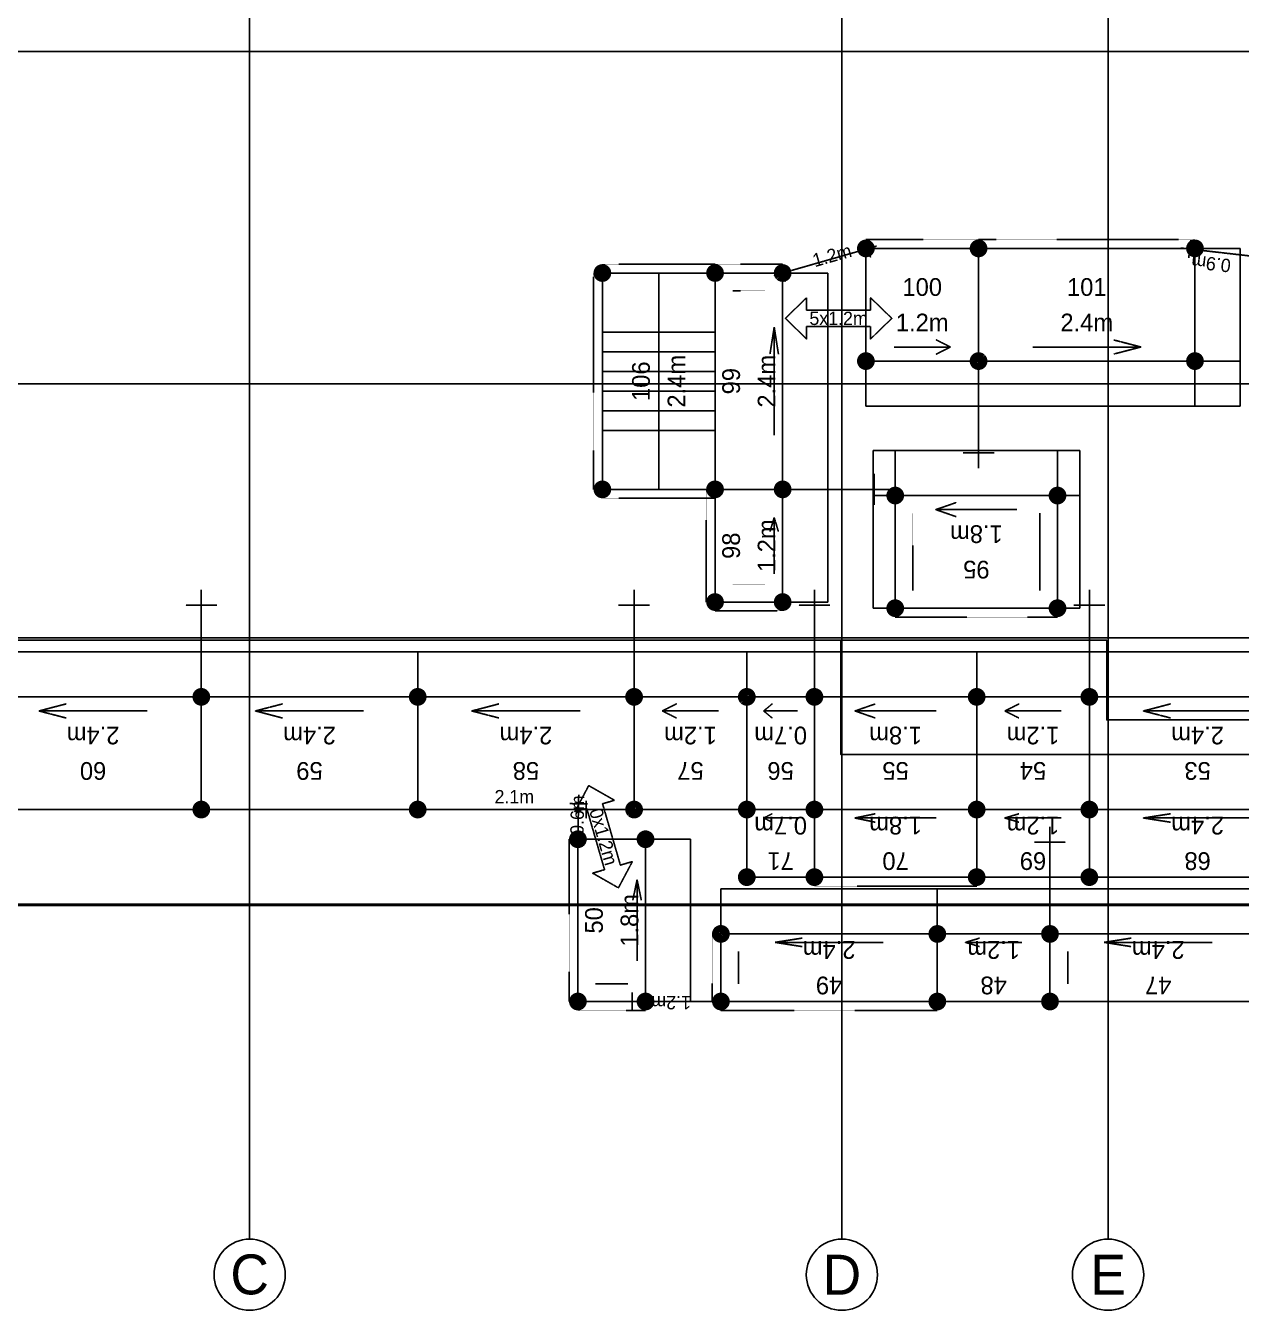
# Model space of a CAD drawing. Header units: millimetres. Extents: x -881708 to -119807, y 0 to 594021.
# Drawn here: x -712922 to -699221, y 432914 to 447393 of the extents above; entities that cross this region are included whole.
import ezdxf
from ezdxf.enums import TextEntityAlignment as Align

# ---------------------------------------------------------------- set-up
doc = ezdxf.new("R2010")
doc.units = ezdxf.units.MM
for name, pattern in [('ACAD_ISO02W100', [15, 12, -3]), ('KwikScaf_DASHED', [3.75, 2.5, -1.25]), ('KwikScaf_Line', [1, 1, 0])]:
    doc.linetypes.add(name, pattern=pattern)
for name, color, linetype in [('03 - Level Three', 201, 'CONTINUOUS'), ('04 - Level Four-Six', 112, 'CONTINUOUS'), ('07 - Level Seven', 140, 'CONTINUOUS'), ('08 - Level Eight', 30, 'CONTINUOUS'), ('Grid Lines', 1, 'CONTINUOUS'), ('KwikScaf Schematic', 7, 'CONTINUOUS')]:
    doc.layers.add(name, color=color, linetype=linetype)
doc.styles.add('Waco', font='vrinda.ttf', dxfattribs={"height": 250})

msp = doc.modelspace()

# ---------------------------------------------------------------- linework, layer by layer
at = {"layer": '03 - Level Three'}
msp.add_lwpolyline([(-697259.7, 439178.8), (-703735.4, 439178.8), (-703735.4, 440465.9), (-724015.3, 440465.9)], dxfattribs=at)
at = {"layer": '04 - Level Four-Six'}
msp.add_lwpolyline([(-699094.9, 439567.5), (-700737.7, 439567.5), (-700737.7, 440465.9), (-723014.2, 440465.9)], dxfattribs=at)
at = {"layer": '07 - Level Seven'}
msp.add_lwpolyline([(-699094.9, 439567.5), (-700737.7, 439567.5), (-700737.7, 440465.9), (-723014.2, 440465.9)], dxfattribs=at)
at = {"layer": '08 - Level Eight'}
msp.add_lwpolyline([(-723014.2, 453731.6), (-723014.2, 440481.8), (-722098.5, 440481.8), (-722098.5, 440465.9), (-700737.7, 440465.9), (-700737.7, 439567.5), (-699094.9, 439567.5), (-699094.9, 440465.9), (-691018.1, 440465.9), (-691018.1, 451986.9), (-693083.9, 451986.9), (-693083.9, 453731.6), (-696368.9, 453731.6), (-696368.9, 455517.6), (-703457.3, 454757), (-703457.3, 453731.6)], close=True, dxfattribs=at)
at = {"layer": 'Grid Lines', "linetype": 'ACAD_ISO02W100'}
for points in [[(-710398, 461052.8), (-710398, 433716.2)], [(-703723, 461052.8), (-703723, 433716.2)], [(-700723, 461052.8), (-700723, 433716.2)], [(-733637.7, 447103.9), (-676846.5, 447103.9)], [(-733637.7, 443354.9), (-676846.5, 443354.9)], [(-733637.7, 440494.9), (-676846.5, 440494.9)]]:
    msp.add_lwpolyline(points, dxfattribs=at)
at = {"layer": 'Grid Lines', "color": 142, "linetype": 'ACAD_ISO02W100', "lineweight": 40}
msp.add_lwpolyline([(-733637.7, 437484.9), (-676846.5, 437484.9)], dxfattribs=at)
at = {"layer": 'Grid Lines'}
for centre in [(-710398, 433314.9), (-703723, 433314.9), (-700723, 433314.9)]:
    msp.add_circle(centre, 401.2, dxfattribs=at)
at = {"layer": 'KwikScaf Schematic', "color": 3, "linetype": 'KwikScaf_Line'}
for p, q in [((-703456.9, 444977.3), (-703401.8, 444785)), ((-699814.1, 444776.4), (-699791.4, 444975.1)), ((-704486.8, 444578.1), (-703333.3, 444908.7)), ((-702182.7, 444882.8), (-699743.7, 444882.8)), ((-699007.9, 444784.8), (-699902.1, 444887.1)), ((-699743.7, 443612.8), (-699743.7, 444882.8)), ((-699743.7, 444882.8), (-699235.7, 444882.8)), ((-699235.7, 444882.8), (-699235.7, 443612.8)), ((-704418.2, 444701.8), (-704363.2, 444509.6)), ((-706422.7, 442166.7), (-706422.7, 444605.7)), ((-705152.7, 444605.7), (-706422.7, 444605.7)), ((-705787.7, 444605.7), (-705787.7, 442166.7)), ((-705152.7, 442166.7), (-705152.7, 444605.7)), ((-704390.7, 444605.7), (-705152.7, 444605.7)), ((-704390.7, 442166.7), (-704390.7, 444605.7)), ((-704390.7, 444605.7), (-703882.7, 444605.7)), ((-703882.7, 444605.7), (-703882.7, 442166.7)), ((-704485.9, 443995.9), (-704533.6, 443691.1)), ((-704485.9, 442776.4), (-704485.9, 443995.9)), ((-704485.9, 443995.9), (-704438.3, 443691.1)), ((-706422.7, 443940.5), (-705152.7, 443940.5)), ((-700353.4, 443771.6), (-700658.3, 443851)), ((-706422.7, 443718.8), (-705152.7, 443718.8)), ((-701572.9, 443771.6), (-700353.4, 443771.6)), ((-700353.4, 443771.6), (-700658.3, 443692.2)), ((-702182.7, 443612.8), (-699743.7, 443612.8)), ((-702182.7, 443104.8), (-702182.7, 443612.8)), ((-699235.7, 443612.8), (-699743.7, 443612.8)), ((-699743.7, 443612.8), (-699743.7, 443104.8)), ((-699743.7, 443612.8), (-699235.7, 443612.8)), ((-699743.7, 443104.8), (-699743.7, 443612.8)), ((-699235.7, 443612.8), (-699235.7, 443104.8)), ((-706422.7, 443497.1), (-705152.7, 443497.1)), ((-706422.7, 443275.3), (-705152.7, 443275.3)), ((-699743.7, 443104.8), (-702182.7, 443104.8)), ((-699235.7, 443104.8), (-699743.7, 443104.8)), ((-706422.7, 443053.6), (-705152.7, 443053.6)), ((-706422.7, 442831.9), (-705152.7, 442831.9)), ((-705152.7, 442166.7), (-706422.7, 442166.7)), ((-703882.7, 442166.7), (-704390.7, 442166.7)), ((-710942.8, 440336.1), (-710942.8, 441036.1)), ((-700933.8, 440336.1), (-700933.8, 441036.1)), ((-710767.8, 440861.1), (-711117.8, 440861.1)), ((-700758.8, 440861.1), (-701108.8, 440861.1)), ((-713381.8, 440336.1), (-710942.8, 440336.1)), ((-710942.8, 439828.1), (-710942.8, 440336.1)), ((-710942.8, 440336.1), (-708503.8, 440336.1)), ((-710942.8, 440336.1), (-710942.8, 439828.1)), ((-708503.8, 440336.1), (-708503.8, 439828.1)), ((-708503.8, 439828.1), (-708503.8, 440336.1)), ((-708503.8, 440336.1), (-706064.8, 440336.1)), ((-706064.8, 440336.1), (-706064.8, 439828.1)), ((-700933.8, 439828.1), (-700933.8, 440336.1)), ((-700933.8, 440336.1), (-698494.8, 440336.1)), ((-710942.8, 439828.1), (-713381.8, 439828.1)), ((-712772.1, 439669.3), (-712467.2, 439748.7)), ((-710942.8, 439828.1), (-710942.8, 438558.1)), ((-708503.8, 439828.1), (-710942.8, 439828.1)), ((-710333.1, 439669.3), (-710028.2, 439748.7)), ((-708503.8, 439828.1), (-708503.8, 438558.1)), ((-706064.8, 439828.1), (-708503.8, 439828.1)), ((-707894.1, 439669.3), (-707589.2, 439748.7)), ((-700933.8, 439828.1), (-700933.8, 438558.1)), ((-698494.8, 439828.1), (-700933.8, 439828.1)), ((-700324.1, 439669.3), (-700019.2, 439748.7)), ((-711552.6, 439669.3), (-712772.1, 439669.3)), ((-712772.1, 439669.3), (-712467.2, 439590)), ((-709113.6, 439669.3), (-710333.1, 439669.3)), ((-710333.1, 439669.3), (-710028.2, 439590)), ((-706674.6, 439669.3), (-707894.1, 439669.3)), ((-707894.1, 439669.3), (-707589.2, 439590)), ((-699104.6, 439669.3), (-700324.1, 439669.3)), ((-700324.1, 439669.3), (-700019.2, 439590)), ((-708503.8, 438658.1), (-708503.8, 438458.1)), ((-706603.8, 438658.1), (-706603.8, 438458.1)), ((-710942.8, 438558.1), (-713381.8, 438558.1)), ((-708503.8, 438558.1), (-710942.8, 438558.1)), ((-708603.8, 438558.1), (-706503.8, 438558.1)), ((-706064.8, 438558.1), (-708503.8, 438558.1)), ((-698494.8, 438558.1), (-700933.8, 438558.1)), ((-700933.8, 438558.1), (-700933.8, 437796.1)), ((-700324.1, 438462.8), (-700019.2, 438510.5)), ((-699104.6, 438462.8), (-700324.1, 438462.8)), ((-700324.1, 438462.8), (-700019.2, 438415.2)), ((-701377.6, 437664.2), (-701377.6, 438364.2)), ((-701202.6, 438189.2), (-701552.6, 438189.2)), ((-698494.8, 437796.1), (-700933.8, 437796.1)), ((-705086.6, 437156.2), (-705086.6, 437664.2)), ((-705086.6, 437664.2), (-702647.6, 437664.2)), ((-702647.6, 437664.2), (-702647.6, 437156.2)), ((-701377.6, 437156.2), (-701377.6, 437664.2)), ((-701377.6, 437664.2), (-698938.6, 437664.2)), ((-705086.6, 437156.2), (-705086.6, 436394.2)), ((-702647.6, 437156.2), (-705086.6, 437156.2)), ((-701377.6, 437156.2), (-701377.6, 436394.2)), ((-698938.6, 437156.2), (-701377.6, 437156.2)), ((-704476.8, 437061), (-704171.9, 437108.6)), ((-703257.3, 437061), (-704476.8, 437061)), ((-704476.8, 437061), (-704171.9, 437013.3)), ((-700767.8, 437061), (-700462.9, 437108.6)), ((-699548.3, 437061), (-700767.8, 437061)), ((-700767.8, 437061), (-700462.9, 437013.3)), ((-706086.6, 436294.2), (-706086.6, 436494.2)), ((-705086.6, 436294.2), (-705086.6, 436494.2)), ((-704986.6, 436394.2), (-706186.6, 436394.2)), ((-702647.6, 436394.2), (-705086.6, 436394.2)), ((-698938.6, 436394.2), (-701377.6, 436394.2))]:
    msp.add_line(p, q, dxfattribs=at)
at = {"layer": 'KwikScaf Schematic', "color": 1, "linetype": 'KwikScaf_DASHED'}
for p, q in [((-702182.7, 444982.8), (-703452.7, 444982.8)), ((-705252.7, 442166.7), (-705252.7, 440896.7)), ((-704590.7, 441096.7), (-704952.7, 441096.7)), ((-704390.7, 440796.7), (-705152.7, 440796.7))]:
    msp.add_line(p, q, dxfattribs=at)
at = {"layer": 'KwikScaf Schematic', "color": 3, "linetype": 'KwikScaf_DASHED'}
for p, q in [((-699743.7, 444982.8), (-702182.7, 444982.8)), ((-706422.7, 444705.7), (-705152.7, 444705.7)), ((-705152.7, 444705.7), (-704390.7, 444705.7)), ((-706522.7, 444605.7), (-706522.7, 442166.7)), ((-704952.7, 444405.7), (-704590.7, 444405.7)), ((-705152.7, 442066.7), (-706422.7, 442066.7)), ((-705186.6, 436394.2), (-705186.6, 437156.2)), ((-704886.6, 436594.2), (-704886.6, 436956.2)), ((-701177.6, 436594.2), (-701177.6, 436956.2)), ((-705086.6, 436294.2), (-702647.6, 436294.2))]:
    msp.add_line(p, q, dxfattribs=at)
at = {"layer": 'KwikScaf Schematic', "color": 1, "linetype": 'KwikScaf_Line'}
for p, q in [((-703452.7, 444882.8), (-702182.7, 444882.8)), ((-703452.7, 443612.8), (-703452.7, 444882.8)), ((-702182.7, 443612.8), (-702182.7, 444882.8)), ((-704360.4, 444094.6), (-704120.4, 444327.6)), ((-704120.4, 444327.6), (-704120.4, 444187.6)), ((-703400.4, 444187.6), (-703400.4, 444327.6)), ((-703400.4, 444327.6), (-703160.4, 444094.6)), ((-704120.4, 443861.6), (-704360.4, 444094.6)), ((-704120.4, 444187.6), (-703400.4, 444187.6)), ((-703160.4, 444094.6), (-703400.4, 443861.6)), ((-703400.4, 444001.6), (-704120.4, 444001.6)), ((-704120.4, 444001.6), (-704120.4, 443861.6)), ((-703400.4, 443861.6), (-703400.4, 444001.6)), ((-702500.2, 443771.6), (-702658.9, 443851)), ((-703135.2, 443771.6), (-702500.2, 443771.6)), ((-702500.2, 443771.6), (-702658.9, 443692.2)), ((-703452.7, 443612.8), (-702182.7, 443612.8)), ((-703452.7, 443104.8), (-703452.7, 443612.8)), ((-702182.7, 443612.8), (-702182.7, 443104.8)), ((-702182.7, 443104.8), (-703452.7, 443104.8)), ((-702182.7, 443104.8), (-702182.7, 442404.8)), ((-702357.7, 442579.8), (-702007.7, 442579.8)), ((-703357.7, 441991.7), (-703357.7, 442341.7)), ((-705152.7, 440896.7), (-705152.7, 442166.7)), ((-704390.7, 442166.7), (-705152.7, 442166.7)), ((-704390.7, 440896.7), (-704390.7, 442166.7)), ((-704390.7, 442166.7), (-703882.7, 442166.7)), ((-703882.7, 442166.7), (-703882.7, 440896.7)), ((-703882.7, 442166.7), (-703182.7, 442166.7)), ((-704485.9, 441849.2), (-704533.6, 441690.4)), ((-704485.9, 441214.2), (-704485.9, 441849.2)), ((-704485.9, 441849.2), (-704438.3, 441690.4)), ((-706064.8, 440336.1), (-706064.8, 441036.1)), ((-705889.8, 440861.1), (-706239.8, 440861.1)), ((-704390.7, 440896.7), (-705152.7, 440896.7)), ((-703882.7, 440896.7), (-704390.7, 440896.7)), ((-706064.8, 439828.1), (-706064.8, 440336.1)), ((-706064.8, 440336.1), (-704794.8, 440336.1)), ((-704794.8, 440336.1), (-704794.8, 439828.1)), ((-702203.8, 439828.1), (-702203.8, 440336.1)), ((-702203.8, 440336.1), (-700933.8, 440336.1)), ((-700933.8, 440336.1), (-700933.8, 439828.1)), ((-706064.8, 439828.1), (-706064.8, 438558.1)), ((-704794.8, 439828.1), (-706064.8, 439828.1)), ((-705747.3, 439669.3), (-705588.6, 439748.7)), ((-702203.8, 439828.1), (-702203.8, 438558.1)), ((-700933.8, 439828.1), (-702203.8, 439828.1)), ((-701886.3, 439669.3), (-701727.6, 439748.7)), ((-705112.3, 439669.3), (-705747.3, 439669.3)), ((-705747.3, 439669.3), (-705588.6, 439590)), ((-701251.3, 439669.3), (-701886.3, 439669.3)), ((-701886.3, 439669.3), (-701727.6, 439590)), ((-706733.5, 438532.4), (-706576.8, 438827.9)), ((-706576.8, 438827.9), (-706286, 438662.5)), ((-706286, 438662.5), (-706420.5, 438623.4)), ((-706420.5, 438623.4), (-706219.4, 437932)), ((-706599.1, 438571.5), (-706733.5, 438532.4)), ((-706398, 437880.1), (-706599.1, 438571.5)), ((-704794.8, 438558.1), (-706064.8, 438558.1)), ((-700933.8, 438558.1), (-702203.8, 438558.1)), ((-702203.8, 438558.1), (-702203.8, 437796.1)), ((-701886.3, 438462.8), (-701727.6, 438510.5)), ((-701251.3, 438462.8), (-701886.3, 438462.8)), ((-701886.3, 438462.8), (-701727.6, 438415.2)), ((-706532.4, 437841), (-706398, 437880.1)), ((-706085, 437971.1), (-706241.7, 437675.6)), ((-706219.4, 437932), (-706085, 437971.1)), ((-706241.7, 437675.6), (-706532.4, 437841)), ((-700933.8, 437796.1), (-702203.8, 437796.1)), ((-702647.6, 437156.2), (-702647.6, 437664.2)), ((-702647.6, 437664.2), (-701377.6, 437664.2)), ((-701377.6, 437664.2), (-701377.6, 437156.2)), ((-702647.6, 437156.2), (-702647.6, 436394.2)), ((-701377.6, 437156.2), (-702647.6, 437156.2)), ((-702330.1, 437061), (-702171.3, 437108.6)), ((-701695.1, 437061), (-702330.1, 437061)), ((-702330.1, 437061), (-702171.3, 437013.3)), ((-701377.6, 436394.2), (-702647.6, 436394.2))]:
    msp.add_line(p, q, dxfattribs=at)
at = {"layer": 'KwikScaf Schematic', "color": 5, "linetype": 'KwikScaf_Line'}
for p, q in [((-703371.8, 442097.4), (-703371.8, 442605.4)), ((-703371.8, 442605.4), (-703121.8, 442605.4)), ((-703121.8, 442097.4), (-703121.8, 442605.4)), ((-703121.8, 442605.4), (-701292.8, 442605.4)), ((-703121.8, 442605.4), (-703121.8, 442097.4)), ((-701292.8, 442605.4), (-701292.8, 442097.4)), ((-701292.8, 442097.4), (-701292.8, 442605.4)), ((-701292.8, 442605.4), (-701042.8, 442605.4)), ((-701042.8, 442605.4), (-701042.8, 442097.4)), ((-703371.8, 440827.4), (-703371.8, 442097.4)), ((-703371.8, 442097.4), (-703121.8, 442097.4)), ((-703121.8, 442097.4), (-703371.8, 442097.4)), ((-703121.8, 442097.4), (-703121.8, 440827.4)), ((-701292.8, 442097.4), (-703121.8, 442097.4)), ((-701292.8, 442097.4), (-701292.8, 440827.4)), ((-701292.8, 442097.4), (-701042.8, 442097.4)), ((-701042.8, 442097.4), (-701292.8, 442097.4)), ((-701042.8, 442097.4), (-701042.8, 440827.4)), ((-702664.6, 441938.7), (-702435.9, 442018)), ((-701750.1, 441938.7), (-702664.6, 441938.7)), ((-702664.6, 441938.7), (-702435.9, 441859.3)), ((-704032.8, 440336.1), (-704032.8, 441036.1)), ((-703857.8, 440861.1), (-704207.8, 440861.1)), ((-703121.8, 440827.4), (-703371.8, 440827.4)), ((-701292.8, 440827.4), (-703121.8, 440827.4)), ((-701042.8, 440827.4), (-701292.8, 440827.4)), ((-704032.8, 439828.1), (-704032.8, 440336.1)), ((-704032.8, 440336.1), (-702203.8, 440336.1)), ((-702203.8, 440336.1), (-702203.8, 439828.1)), ((-704032.8, 439828.1), (-704032.8, 438558.1)), ((-702203.8, 439828.1), (-704032.8, 439828.1)), ((-703575.6, 439669.3), (-703346.9, 439748.7)), ((-702661.1, 439669.3), (-703575.6, 439669.3)), ((-703575.6, 439669.3), (-703346.9, 439590)), ((-706791.2, 438624.9), (-706591.2, 438621.4)), ((-706700, 438123.2), (-706689.4, 438723.1)), ((-702203.8, 438558.1), (-704032.8, 438558.1)), ((-704032.8, 438558.1), (-704032.8, 437796.1)), ((-703575.6, 438462.8), (-703346.9, 438510.5)), ((-702661.1, 438462.8), (-703575.6, 438462.8)), ((-703575.6, 438462.8), (-703346.9, 438415.2)), ((-706798.3, 438225), (-706598.3, 438221.4)), ((-706698.3, 436394.2), (-706698.3, 438223.2)), ((-705936.3, 438223.2), (-706698.3, 438223.2)), ((-705936.3, 436394.2), (-705936.3, 438223.2)), ((-705936.3, 438223.2), (-705428.3, 438223.2)), ((-705428.3, 438223.2), (-705428.3, 436394.2)), ((-706031.5, 437766), (-706079.1, 437537.3)), ((-706031.5, 436851.5), (-706031.5, 437766)), ((-706031.5, 437766), (-705983.9, 437537.3)), ((-702203.8, 437796.1), (-704032.8, 437796.1)), ((-705936.3, 436394.2), (-706698.3, 436394.2)), ((-705428.3, 436394.2), (-705936.3, 436394.2))]:
    msp.add_line(p, q, dxfattribs=at)
at = {"layer": 'KwikScaf Schematic', "color": 5, "linetype": 'KwikScaf_DASHED'}
for p, q in [((-702921.8, 441027.4), (-702921.8, 441897.4)), ((-701492.8, 441897.4), (-701492.8, 441027.4)), ((-703121.8, 440727.4), (-701292.8, 440727.4)), ((-706798.3, 438223.2), (-706798.3, 436394.2)), ((-704032.8, 437696.1), (-702203.8, 437696.1)), ((-706136.3, 436594.2), (-706498.3, 436594.2)), ((-705936.3, 436294.2), (-706698.3, 436294.2))]:
    msp.add_line(p, q, dxfattribs=at)
at = {"layer": 'KwikScaf Schematic', "color": 4, "linetype": 'KwikScaf_Line'}
for p, q in [((-704794.8, 439828.1), (-704794.8, 440336.1)), ((-704794.8, 440336.1), (-704032.8, 440336.1)), ((-704032.8, 440336.1), (-704032.8, 439828.1)), ((-704794.8, 439828.1), (-704794.8, 438558.1)), ((-704032.8, 439828.1), (-704794.8, 439828.1)), ((-704604.3, 439669.3), (-704509.1, 439748.7)), ((-704223.3, 439669.3), (-704604.3, 439669.3)), ((-704604.3, 439669.3), (-704509.1, 439590)), ((-704032.8, 438558.1), (-704794.8, 438558.1)), ((-704794.8, 438558.1), (-704794.8, 437796.1)), ((-704604.3, 438462.8), (-704509.1, 438510.5)), ((-704223.3, 438462.8), (-704604.3, 438462.8)), ((-704604.3, 438462.8), (-704509.1, 438415.2)), ((-704032.8, 437796.1), (-704794.8, 437796.1))]:
    msp.add_line(p, q, dxfattribs=at)
at = {"layer": 'KwikScaf Schematic', "color": 1, "linetype": 'KwikScaf_Line', "const_width": 100}
for points in [[(-703452.7, 444932.8, -0.1989124), (-703417.3, 444918.2, -0.1989124), (-703402.7, 444882.8, -0.1989124), (-703417.3, 444847.5, -0.1989124), (-703452.7, 444832.8, -0.1989124), (-703488, 444847.5, -0.1989124), (-703502.7, 444882.8, -0.1989124), (-703488, 444918.2, -0.1989124)], [(-702182.7, 444932.8, -0.1989124), (-702147.3, 444918.2, -0.1989124), (-702132.7, 444882.8, -0.1989124), (-702147.3, 444847.5, -0.1989124), (-702182.7, 444832.8, -0.1989124), (-702218, 444847.5, -0.1989124), (-702232.7, 444882.8, -0.1989124), (-702218, 444918.2, -0.1989124)], [(-703452.7, 443662.8, -0.1989124), (-703417.3, 443648.2, -0.1989124), (-703402.7, 443612.8, -0.1989124), (-703417.3, 443577.5, -0.1989124), (-703452.7, 443562.8, -0.1989124), (-703488, 443577.5, -0.1989124), (-703502.7, 443612.8, -0.1989124), (-703488, 443648.2, -0.1989124)], [(-702182.7, 443662.8, -0.1989124), (-702147.3, 443648.2, -0.1989124), (-702132.7, 443612.8, -0.1989124), (-702147.3, 443577.5, -0.1989124), (-702182.7, 443562.8, -0.1989124), (-702218, 443577.5, -0.1989124), (-702232.7, 443612.8, -0.1989124), (-702218, 443648.2, -0.1989124)], [(-705202.7, 442166.7, -0.1989124), (-705188.1, 442202, -0.1989124), (-705152.7, 442216.7, -0.1989124), (-705117.3, 442202, -0.1989124), (-705102.7, 442166.7, -0.1989124), (-705117.3, 442131.3, -0.1989124), (-705152.7, 442116.7, -0.1989124), (-705188.1, 442131.3, -0.1989124)], [(-704440.7, 442166.7, -0.1989124), (-704426.1, 442202, -0.1989124), (-704390.7, 442216.7, -0.1989124), (-704355.3, 442202, -0.1989124), (-704340.7, 442166.7, -0.1989124), (-704355.3, 442131.3, -0.1989124), (-704390.7, 442116.7, -0.1989124), (-704426.1, 442131.3, -0.1989124)], [(-705202.7, 440896.7, -0.1989124), (-705188.1, 440932, -0.1989124), (-705152.7, 440946.7, -0.1989124), (-705117.3, 440932, -0.1989124), (-705102.7, 440896.7, -0.1989124), (-705117.3, 440861.3, -0.1989124), (-705152.7, 440846.7, -0.1989124), (-705188.1, 440861.3, -0.1989124)], [(-704440.7, 440896.7, -0.1989124), (-704426.1, 440932, -0.1989124), (-704390.7, 440946.7, -0.1989124), (-704355.3, 440932, -0.1989124), (-704340.7, 440896.7, -0.1989124), (-704355.3, 440861.3, -0.1989124), (-704390.7, 440846.7, -0.1989124), (-704426.1, 440861.3, -0.1989124)], [(-706064.8, 439778.1, -0.1989124), (-706100.2, 439792.7, -0.1989124), (-706114.8, 439828.1, -0.1989124), (-706100.2, 439863.4, -0.1989124), (-706064.8, 439878.1, -0.1989124), (-706029.5, 439863.4, -0.1989124), (-706014.8, 439828.1, -0.1989124), (-706029.5, 439792.7, -0.1989124)], [(-704794.8, 439778.1, -0.1989124), (-704830.2, 439792.7, -0.1989124), (-704844.8, 439828.1, -0.1989124), (-704830.2, 439863.4, -0.1989124), (-704794.8, 439878.1, -0.1989124), (-704759.5, 439863.4, -0.1989124), (-704744.8, 439828.1, -0.1989124), (-704759.5, 439792.7, -0.1989124)], [(-702203.8, 439778.1, -0.1989124), (-702239.2, 439792.7, -0.1989124), (-702253.8, 439828.1, -0.1989124), (-702239.2, 439863.4, -0.1989124), (-702203.8, 439878.1, -0.1989124), (-702168.5, 439863.4, -0.1989124), (-702153.8, 439828.1, -0.1989124), (-702168.5, 439792.7, -0.1989124)], [(-700933.8, 439778.1, -0.1989124), (-700969.2, 439792.7, -0.1989124), (-700983.8, 439828.1, -0.1989124), (-700969.2, 439863.4, -0.1989124), (-700933.8, 439878.1, -0.1989124), (-700898.5, 439863.4, -0.1989124), (-700883.8, 439828.1, -0.1989124), (-700898.5, 439792.7, -0.1989124)], [(-706064.8, 438508.1, -0.1989124), (-706100.2, 438522.7, -0.1989124), (-706114.8, 438558.1, -0.1989124), (-706100.2, 438593.4, -0.1989124), (-706064.8, 438608.1, -0.1989124), (-706029.5, 438593.4, -0.1989124), (-706014.8, 438558.1, -0.1989124), (-706029.5, 438522.7, -0.1989124)], [(-704794.8, 438508.1, -0.1989124), (-704830.2, 438522.7, -0.1989124), (-704844.8, 438558.1, -0.1989124), (-704830.2, 438593.4, -0.1989124), (-704794.8, 438608.1, -0.1989124), (-704759.5, 438593.4, -0.1989124), (-704744.8, 438558.1, -0.1989124), (-704759.5, 438522.7, -0.1989124)], [(-702203.8, 438508.1, -0.1989124), (-702239.2, 438522.7, -0.1989124), (-702253.8, 438558.1, -0.1989124), (-702239.2, 438593.4, -0.1989124), (-702203.8, 438608.1, -0.1989124), (-702168.5, 438593.4, -0.1989124), (-702153.8, 438558.1, -0.1989124), (-702168.5, 438522.7, -0.1989124)], [(-702203.8, 438508.1, -0.1989124), (-702239.2, 438522.7, -0.1989124), (-702253.8, 438558.1, -0.1989124), (-702239.2, 438593.4, -0.1989124), (-702203.8, 438608.1, -0.1989124), (-702168.5, 438593.4, -0.1989124), (-702153.8, 438558.1, -0.1989124), (-702168.5, 438522.7, -0.1989124)], [(-700933.8, 438508.1, -0.1989124), (-700969.2, 438522.7, -0.1989124), (-700983.8, 438558.1, -0.1989124), (-700969.2, 438593.4, -0.1989124), (-700933.8, 438608.1, -0.1989124), (-700898.5, 438593.4, -0.1989124), (-700883.8, 438558.1, -0.1989124), (-700898.5, 438522.7, -0.1989124)], [(-700933.8, 438508.1, -0.1989124), (-700969.2, 438522.7, -0.1989124), (-700983.8, 438558.1, -0.1989124), (-700969.2, 438593.4, -0.1989124), (-700933.8, 438608.1, -0.1989124), (-700898.5, 438593.4, -0.1989124), (-700883.8, 438558.1, -0.1989124), (-700898.5, 438522.7, -0.1989124)], [(-702203.8, 437746.1, -0.1989124), (-702239.2, 437760.7, -0.1989124), (-702253.8, 437796.1, -0.1989124), (-702239.2, 437831.4, -0.1989124), (-702203.8, 437846.1, -0.1989124), (-702168.5, 437831.4, -0.1989124), (-702153.8, 437796.1, -0.1989124), (-702168.5, 437760.7, -0.1989124)], [(-702647.6, 437106.2, -0.1989124), (-702682.9, 437120.9, -0.1989124), (-702697.6, 437156.2, -0.1989124), (-702682.9, 437191.6, -0.1989124), (-702647.6, 437206.2, -0.1989124), (-702612.2, 437191.6, -0.1989124), (-702597.6, 437156.2, -0.1989124), (-702612.2, 437120.9, -0.1989124)], [(-701377.6, 437106.2, -0.1989124), (-701412.9, 437120.9, -0.1989124), (-701427.6, 437156.2, -0.1989124), (-701412.9, 437191.6, -0.1989124), (-701377.6, 437206.2, -0.1989124), (-701342.2, 437191.6, -0.1989124), (-701327.6, 437156.2, -0.1989124), (-701342.2, 437120.9, -0.1989124)], [(-702647.6, 436344.2, -0.1989124), (-702682.9, 436358.9, -0.1989124), (-702697.6, 436394.2, -0.1989124), (-702682.9, 436429.6, -0.1989124), (-702647.6, 436444.2, -0.1989124), (-702612.2, 436429.6, -0.1989124), (-702597.6, 436394.2, -0.1989124), (-702612.2, 436358.9, -0.1989124)]]:
    msp.add_lwpolyline(points, format="xyb", close=True, dxfattribs=at)
at = {"layer": 'KwikScaf Schematic', "color": 3, "linetype": 'KwikScaf_Line', "const_width": 100}
for points in [[(-702182.7, 444932.8, -0.1989124), (-702147.3, 444918.2, -0.1989124), (-702132.7, 444882.8, -0.1989124), (-702147.3, 444847.5, -0.1989124), (-702182.7, 444832.8, -0.1989124), (-702218, 444847.5, -0.1989124), (-702232.7, 444882.8, -0.1989124), (-702218, 444918.2, -0.1989124)], [(-706472.7, 444605.7, -0.1989124), (-706458.1, 444641, -0.1989124), (-706422.7, 444655.7, -0.1989124), (-706387.3, 444641, -0.1989124), (-706372.7, 444605.7, -0.1989124), (-706387.3, 444570.3, -0.1989124), (-706422.7, 444555.7, -0.1989124), (-706458.1, 444570.3, -0.1989124)], [(-705202.7, 444605.7, -0.1989124), (-705188.1, 444641, -0.1989124), (-705152.7, 444655.7, -0.1989124), (-705117.3, 444641, -0.1989124), (-705102.7, 444605.7, -0.1989124), (-705117.3, 444570.3, -0.1989124), (-705152.7, 444555.7, -0.1989124), (-705188.1, 444570.3, -0.1989124)], [(-705202.7, 444605.7, -0.1989124), (-705188.1, 444641, -0.1989124), (-705152.7, 444655.7, -0.1989124), (-705117.3, 444641, -0.1989124), (-705102.7, 444605.7, -0.1989124), (-705117.3, 444570.3, -0.1989124), (-705152.7, 444555.7, -0.1989124), (-705188.1, 444570.3, -0.1989124)], [(-704440.7, 444605.7, -0.1989124), (-704426.1, 444641, -0.1989124), (-704390.7, 444655.7, -0.1989124), (-704355.3, 444641, -0.1989124), (-704340.7, 444605.7, -0.1989124), (-704355.3, 444570.3, -0.1989124), (-704390.7, 444555.7, -0.1989124), (-704426.1, 444570.3, -0.1989124)], [(-702182.7, 443662.8, -0.1989124), (-702147.3, 443648.2, -0.1989124), (-702132.7, 443612.8, -0.1989124), (-702147.3, 443577.5, -0.1989124), (-702182.7, 443562.8, -0.1989124), (-702218, 443577.5, -0.1989124), (-702232.7, 443612.8, -0.1989124), (-702218, 443648.2, -0.1989124)], [(-706472.7, 442166.7, -0.1989124), (-706458.1, 442202, -0.1989124), (-706422.7, 442216.7, -0.1989124), (-706387.3, 442202, -0.1989124), (-706372.7, 442166.7, -0.1989124), (-706387.3, 442131.3, -0.1989124), (-706422.7, 442116.7, -0.1989124), (-706458.1, 442131.3, -0.1989124)], [(-705202.7, 442166.7, -0.1989124), (-705188.1, 442202, -0.1989124), (-705152.7, 442216.7, -0.1989124), (-705117.3, 442202, -0.1989124), (-705102.7, 442166.7, -0.1989124), (-705117.3, 442131.3, -0.1989124), (-705152.7, 442116.7, -0.1989124), (-705188.1, 442131.3, -0.1989124)], [(-705202.7, 442166.7, -0.1989124), (-705188.1, 442202, -0.1989124), (-705152.7, 442216.7, -0.1989124), (-705117.3, 442202, -0.1989124), (-705102.7, 442166.7, -0.1989124), (-705117.3, 442131.3, -0.1989124), (-705152.7, 442116.7, -0.1989124), (-705188.1, 442131.3, -0.1989124)], [(-704440.7, 442166.7, -0.1989124), (-704426.1, 442202, -0.1989124), (-704390.7, 442216.7, -0.1989124), (-704355.3, 442202, -0.1989124), (-704340.7, 442166.7, -0.1989124), (-704355.3, 442131.3, -0.1989124), (-704390.7, 442116.7, -0.1989124), (-704426.1, 442131.3, -0.1989124)], [(-710942.8, 439778.1, -0.1989124), (-710978.2, 439792.7, -0.1989124), (-710992.8, 439828.1, -0.1989124), (-710978.2, 439863.4, -0.1989124), (-710942.8, 439878.1, -0.1989124), (-710907.5, 439863.4, -0.1989124), (-710892.8, 439828.1, -0.1989124), (-710907.5, 439792.7, -0.1989124)], [(-708503.8, 439778.1, -0.1989124), (-708539.2, 439792.7, -0.1989124), (-708553.8, 439828.1, -0.1989124), (-708539.2, 439863.4, -0.1989124), (-708503.8, 439878.1, -0.1989124), (-708468.5, 439863.4, -0.1989124), (-708453.8, 439828.1, -0.1989124), (-708468.5, 439792.7, -0.1989124)], [(-706064.8, 439778.1, -0.1989124), (-706100.2, 439792.7, -0.1989124), (-706114.8, 439828.1, -0.1989124), (-706100.2, 439863.4, -0.1989124), (-706064.8, 439878.1, -0.1989124), (-706029.5, 439863.4, -0.1989124), (-706014.8, 439828.1, -0.1989124), (-706029.5, 439792.7, -0.1989124)], [(-710942.8, 438508.1, -0.1989124), (-710978.2, 438522.7, -0.1989124), (-710992.8, 438558.1, -0.1989124), (-710978.2, 438593.4, -0.1989124), (-710942.8, 438608.1, -0.1989124), (-710907.5, 438593.4, -0.1989124), (-710892.8, 438558.1, -0.1989124), (-710907.5, 438522.7, -0.1989124)], [(-708503.8, 438508.1, -0.1989124), (-708539.2, 438522.7, -0.1989124), (-708553.8, 438558.1, -0.1989124), (-708539.2, 438593.4, -0.1989124), (-708503.8, 438608.1, -0.1989124), (-708468.5, 438593.4, -0.1989124), (-708453.8, 438558.1, -0.1989124), (-708468.5, 438522.7, -0.1989124)], [(-706064.8, 438508.1, -0.1989124), (-706100.2, 438522.7, -0.1989124), (-706114.8, 438558.1, -0.1989124), (-706100.2, 438593.4, -0.1989124), (-706064.8, 438608.1, -0.1989124), (-706029.5, 438593.4, -0.1989124), (-706014.8, 438558.1, -0.1989124), (-706029.5, 438522.7, -0.1989124)], [(-702647.6, 437106.2, -0.1989124), (-702682.9, 437120.9, -0.1989124), (-702697.6, 437156.2, -0.1989124), (-702682.9, 437191.6, -0.1989124), (-702647.6, 437206.2, -0.1989124), (-702612.2, 437191.6, -0.1989124), (-702597.6, 437156.2, -0.1989124), (-702612.2, 437120.9, -0.1989124)]]:
    msp.add_lwpolyline(points, format="xyb", close=True, dxfattribs=at)
at = {"layer": 'KwikScaf Schematic', "color": 3, "linetype": 'KwikScaf_Line'}
for points in [[(-699743.7, 444932.8, 100, 100, -0.1989124), (-699708.3, 444918.2, 100, 100, -0.1989124), (-699693.7, 444882.8, 100, 100, -0.1989124), (-699708.3, 444847.5, 100, 100, -0.1989124), (-699743.7, 444832.8, 100, 100, -0.1989124), (-699779, 444847.5, 100, 100, -0.1989124), (-699793.7, 444882.8, 100, 100, -0.1989124), (-699779, 444918.2, 100, 100, -0.1989124)], [(-699743.7, 443662.8, 100, 100, -0.1989124), (-699708.3, 443648.2, 100, 100, -0.1989124), (-699693.7, 443612.8, 100, 100, -0.1989124), (-699708.3, 443577.5, 100, 100, -0.1989124), (-699743.7, 443562.8, 100, 100, -0.1989124), (-699779, 443577.5, 100, 100, -0.1989124), (-699793.7, 443612.8, 100, 100, -0.1989124), (-699779, 443648.2, 100, 100, -0.1989124)], [(-710942.8, 439778.1, 100, 100, -0.1989124), (-710978.2, 439792.7, 100, 100, -0.1989124), (-710992.8, 439828.1, 100, 100, -0.1989124), (-710978.2, 439863.4, 100, 100, -0.1989124), (-710942.8, 439878.1, 100, 100, -0.1989124), (-710907.5, 439863.4, 100, 100, -0.1989124), (-710892.8, 439828.1, 100, 100, -0.1989124), (-710907.5, 439792.7, 100, 100, -0.1989124)], [(-708503.8, 439778.1, 100, 100, -0.1989124), (-708539.2, 439792.7, 100, 100, -0.1989124), (-708553.8, 439828.1, 100, 100, -0.1989124), (-708539.2, 439863.4, 100, 100, -0.1989124), (-708503.8, 439878.1, 100, 100, -0.1989124), (-708468.5, 439863.4, 100, 100, -0.1989124), (-708453.8, 439828.1, 100, 100, -0.1989124), (-708468.5, 439792.7, 100, 100, -0.1989124)], [(-700933.8, 439778.1, 100, 100, -0.1989124), (-700969.2, 439792.7, 100, 100, -0.1989124), (-700983.8, 439828.1, 100, 100, -0.1989124), (-700969.2, 439863.4, 100, 100, -0.1989124), (-700933.8, 439878.1, 100, 100, -0.1989124), (-700898.5, 439863.4, 100, 100, -0.1989124), (-700883.8, 439828.1, 100, 100, -0.1989124), (-700898.5, 439792.7, 100, 100, -0.1989124)], [(-710942.8, 438508.1, 100, 100, -0.1989124), (-710978.2, 438522.7, 100, 100, -0.1989124), (-710992.8, 438558.1, 100, 100, -0.1989124), (-710978.2, 438593.4, 100, 100, -0.1989124), (-710942.8, 438608.1, 100, 100, -0.1989124), (-710907.5, 438593.4, 100, 100, -0.1989124), (-710892.8, 438558.1, 100, 100, -0.1989124), (-710907.5, 438522.7, 100, 100, -0.1989124)], [(-708503.8, 438508.1, 100, 100, -0.1989124), (-708539.2, 438522.7, 100, 100, -0.1989124), (-708553.8, 438558.1, 100, 100, -0.1989124), (-708539.2, 438593.4, 100, 100, -0.1989124), (-708503.8, 438608.1, 100, 100, -0.1989124), (-708468.5, 438593.4, 100, 100, -0.1989124), (-708453.8, 438558.1, 100, 100, -0.1989124), (-708468.5, 438522.7, 100, 100, -0.1989124)], [(-700933.8, 438508.1, 100, 100, -0.1989124), (-700969.2, 438522.7, 100, 100, -0.1989124), (-700983.8, 438558.1, 100, 100, -0.1989124), (-700969.2, 438593.4, 100, 100, -0.1989124), (-700933.8, 438608.1, 100, 100, -0.1989124), (-700898.5, 438593.4, 100, 100, -0.1989124), (-700883.8, 438558.1, 100, 100, -0.1989124), (-700898.5, 438522.7, 100, 100, -0.1989124)], [(-700933.8, 438508.1, 100, 100, -0.1989124), (-700969.2, 438522.7, 100, 100, -0.1989124), (-700983.8, 438558.1, 100, 100, -0.1989124), (-700969.2, 438593.4, 100, 100, -0.1989124), (-700933.8, 438608.1, 100, 100, -0.1989124), (-700898.5, 438593.4, 100, 100, -0.1989124), (-700883.8, 438558.1, 100, 100, -0.1989124), (-700898.5, 438522.7, 100, 100, -0.1989124)], [(-700933.8, 437746.1, 100, 100, -0.1989124), (-700969.2, 437760.7, 100, 100, -0.1989124), (-700983.8, 437796.1, 100, 100, -0.1989124), (-700969.2, 437831.4, 100, 100, -0.1989124), (-700933.8, 437846.1, 100, 100, -0.1989124), (-700898.5, 437831.4, 100, 100, -0.1989124), (-700883.8, 437796.1, 100, 100, -0.1989124), (-700898.5, 437760.7, 100, 100, -0.1989124)], [(-705086.6, 437106.2, 100, 100, -0.1989124), (-705121.9, 437120.9, 100, 100, -0.1989124), (-705136.6, 437156.2, 100, 100, -0.1989124), (-705121.9, 437191.6, 100, 100, -0.1989124), (-705086.6, 437206.2, 100, 100, -0.1989124), (-705051.2, 437191.6, 100, 100, -0.1989124), (-705036.6, 437156.2, 100, 100, -0.1989124), (-705051.2, 437120.9, 100, 100, -0.1989124)], [(-701377.6, 437106.2, 100, 100, -0.1989124), (-701412.9, 437120.9, 100, 100, -0.1989124), (-701427.6, 437156.2, 100, 100, -0.1989124), (-701412.9, 437191.6, 100, 100, -0.1989124), (-701377.6, 437206.2, 100, 100, -0.1989124), (-701342.2, 437191.6, 100, 100, -0.1989124), (-701327.6, 437156.2, 100, 100, -0.1989124), (-701342.2, 437120.9, 100, 100, -0.1989124)], [(-705086.6, 436344.2, 100, 100, -0.1989124), (-705121.9, 436358.9, 100, 100, -0.1989124), (-705136.6, 436394.2, 100, 100, -0.1989124), (-705121.9, 436429.6, 100, 100, -0.1989124), (-705086.6, 436444.2, 100, 100, -0.1989124), (-705051.2, 436429.6, 100, 100, -0.1989124), (-705036.6, 436394.2, 100, 100, -0.1989124), (-705051.2, 436358.9, 100, 100, -0.1989124)], [(-702647.6, 436344.2, 100, 100, -0.1989124), (-702682.9, 436358.9, 100, 100, -0.1989124), (-702697.6, 436394.2, 100, 100, -0.1989124), (-702682.9, 436429.6, 100, 100, -0.1989124), (-702647.6, 436444.2, 100, 100, -0.1989124), (-702612.2, 436429.6, 100, 100, -0.1989124), (-702597.6, 436394.2, 100, 100, -0.1989124), (-702612.2, 436358.9, 100, 100, -0.1989124)], [(-701377.6, 436344.2, 100, 100, -0.1989124), (-701412.9, 436358.9, 100, 100, -0.1989124), (-701427.6, 436394.2, 100, 100, -0.1989124), (-701412.9, 436429.6, 100, 100, -0.1989124), (-701377.6, 436444.2, 100, 100, -0.1989124), (-701342.2, 436429.6, 100, 100, -0.1989124), (-701327.6, 436394.2, 100, 100, -0.1989124), (-701342.2, 436358.9, 100, 100, -0.1989124)]]:
    msp.add_lwpolyline(points, format="xyseb", close=True, dxfattribs=at)
at = {"layer": 'KwikScaf Schematic', "color": 5, "linetype": 'KwikScaf_Line'}
for points in [[(-703121.8, 442047.4, 100, 100, -0.1989124), (-703157.2, 442062.1, 100, 100, -0.1989124), (-703171.8, 442097.4, 100, 100, -0.1989124), (-703157.2, 442132.8, 100, 100, -0.1989124), (-703121.8, 442147.4, 100, 100, -0.1989124), (-703086.5, 442132.8, 100, 100, -0.1989124), (-703071.8, 442097.4, 100, 100, -0.1989124), (-703086.5, 442062.1, 100, 100, -0.1989124)], [(-703121.8, 440777.4, 100, 100, -0.1989124), (-703157.2, 440792.1, 100, 100, -0.1989124), (-703171.8, 440827.4, 100, 100, -0.1989124), (-703157.2, 440862.8, 100, 100, -0.1989124), (-703121.8, 440877.4, 100, 100, -0.1989124), (-703086.5, 440862.8, 100, 100, -0.1989124), (-703071.8, 440827.4, 100, 100, -0.1989124), (-703086.5, 440792.1, 100, 100, -0.1989124)], [(-704032.8, 439778.1, 100, 100, -0.1989124), (-704068.2, 439792.7, 100, 100, -0.1989124), (-704082.8, 439828.1, 100, 100, -0.1989124), (-704068.2, 439863.4, 100, 100, -0.1989124), (-704032.8, 439878.1, 100, 100, -0.1989124), (-703997.5, 439863.4, 100, 100, -0.1989124), (-703982.8, 439828.1, 100, 100, -0.1989124), (-703997.5, 439792.7, 100, 100, -0.1989124)], [(-704032.8, 438508.1, 100, 100, -0.1989124), (-704068.2, 438522.7, 100, 100, -0.1989124), (-704082.8, 438558.1, 100, 100, -0.1989124), (-704068.2, 438593.4, 100, 100, -0.1989124), (-704032.8, 438608.1, 100, 100, -0.1989124), (-703997.5, 438593.4, 100, 100, -0.1989124), (-703982.8, 438558.1, 100, 100, -0.1989124), (-703997.5, 438522.7, 100, 100, -0.1989124)], [(-704032.8, 438508.1, 100, 100, -0.1989124), (-704068.2, 438522.7, 100, 100, -0.1989124), (-704082.8, 438558.1, 100, 100, -0.1989124), (-704068.2, 438593.4, 100, 100, -0.1989124), (-704032.8, 438608.1, 100, 100, -0.1989124), (-703997.5, 438593.4, 100, 100, -0.1989124), (-703982.8, 438558.1, 100, 100, -0.1989124), (-703997.5, 438522.7, 100, 100, -0.1989124)], [(-704032.8, 437746.1, 100, 100, -0.1989124), (-704068.2, 437760.7, 100, 100, -0.1989124), (-704082.8, 437796.1, 100, 100, -0.1989124), (-704068.2, 437831.4, 100, 100, -0.1989124), (-704032.8, 437846.1, 100, 100, -0.1989124), (-703997.5, 437831.4, 100, 100, -0.1989124), (-703982.8, 437796.1, 100, 100, -0.1989124), (-703997.5, 437760.7, 100, 100, -0.1989124)], [(-702203.8, 437746.1, 100, 100, -0.1989124), (-702239.2, 437760.7, 100, 100, -0.1989124), (-702253.8, 437796.1, 100, 100, -0.1989124), (-702239.2, 437831.4, 100, 100, -0.1989124), (-702203.8, 437846.1, 100, 100, -0.1989124), (-702168.5, 437831.4, 100, 100, -0.1989124), (-702153.8, 437796.1, 100, 100, -0.1989124), (-702168.5, 437760.7, 100, 100, -0.1989124)]]:
    msp.add_lwpolyline(points, format="xyseb", close=True, dxfattribs=at)
at = {"layer": 'KwikScaf Schematic', "color": 5, "linetype": 'KwikScaf_Line', "const_width": 100}
for points in [[(-701292.8, 442047.4, -0.1989124), (-701328.2, 442062.1, -0.1989124), (-701342.8, 442097.4, -0.1989124), (-701328.2, 442132.8, -0.1989124), (-701292.8, 442147.4, -0.1989124), (-701257.5, 442132.8, -0.1989124), (-701242.8, 442097.4, -0.1989124), (-701257.5, 442062.1, -0.1989124)], [(-701292.8, 440777.4, -0.1989124), (-701328.2, 440792.1, -0.1989124), (-701342.8, 440827.4, -0.1989124), (-701328.2, 440862.8, -0.1989124), (-701292.8, 440877.4, -0.1989124), (-701257.5, 440862.8, -0.1989124), (-701242.8, 440827.4, -0.1989124), (-701257.5, 440792.1, -0.1989124)], [(-702203.8, 439778.1, -0.1989124), (-702239.2, 439792.7, -0.1989124), (-702253.8, 439828.1, -0.1989124), (-702239.2, 439863.4, -0.1989124), (-702203.8, 439878.1, -0.1989124), (-702168.5, 439863.4, -0.1989124), (-702153.8, 439828.1, -0.1989124), (-702168.5, 439792.7, -0.1989124)], [(-702203.8, 438508.1, -0.1989124), (-702239.2, 438522.7, -0.1989124), (-702253.8, 438558.1, -0.1989124), (-702239.2, 438593.4, -0.1989124), (-702203.8, 438608.1, -0.1989124), (-702168.5, 438593.4, -0.1989124), (-702153.8, 438558.1, -0.1989124), (-702168.5, 438522.7, -0.1989124)], [(-702203.8, 438508.1, -0.1989124), (-702239.2, 438522.7, -0.1989124), (-702253.8, 438558.1, -0.1989124), (-702239.2, 438593.4, -0.1989124), (-702203.8, 438608.1, -0.1989124), (-702168.5, 438593.4, -0.1989124), (-702153.8, 438558.1, -0.1989124), (-702168.5, 438522.7, -0.1989124)], [(-706748.3, 438223.2, -0.1989124), (-706733.6, 438258.6, -0.1989124), (-706698.3, 438273.2, -0.1989124), (-706662.9, 438258.6, -0.1989124), (-706648.3, 438223.2, -0.1989124), (-706662.9, 438187.9, -0.1989124), (-706698.3, 438173.2, -0.1989124), (-706733.6, 438187.9, -0.1989124)], [(-705986.3, 438223.2, -0.1989124), (-705971.6, 438258.6, -0.1989124), (-705936.3, 438273.2, -0.1989124), (-705900.9, 438258.6, -0.1989124), (-705886.3, 438223.2, -0.1989124), (-705900.9, 438187.9, -0.1989124), (-705936.3, 438173.2, -0.1989124), (-705971.6, 438187.9, -0.1989124)], [(-706748.3, 436394.2, -0.1989124), (-706733.6, 436429.6, -0.1989124), (-706698.3, 436444.2, -0.1989124), (-706662.9, 436429.6, -0.1989124), (-706648.3, 436394.2, -0.1989124), (-706662.9, 436358.9, -0.1989124), (-706698.3, 436344.2, -0.1989124), (-706733.6, 436358.9, -0.1989124)], [(-705986.3, 436394.2, -0.1989124), (-705971.6, 436429.6, -0.1989124), (-705936.3, 436444.2, -0.1989124), (-705900.9, 436429.6, -0.1989124), (-705886.3, 436394.2, -0.1989124), (-705900.9, 436358.9, -0.1989124), (-705936.3, 436344.2, -0.1989124), (-705971.6, 436358.9, -0.1989124)]]:
    msp.add_lwpolyline(points, format="xyb", close=True, dxfattribs=at)
at = {"layer": 'KwikScaf Schematic', "color": 4, "linetype": 'KwikScaf_Line'}
for points in [[(-704794.8, 439778.1, 100, 100, -0.1989124), (-704830.2, 439792.7, 100, 100, -0.1989124), (-704844.8, 439828.1, 100, 100, -0.1989124), (-704830.2, 439863.4, 100, 100, -0.1989124), (-704794.8, 439878.1, 100, 100, -0.1989124), (-704759.5, 439863.4, 100, 100, -0.1989124), (-704744.8, 439828.1, 100, 100, -0.1989124), (-704759.5, 439792.7, 100, 100, -0.1989124)], [(-704794.8, 438508.1, 100, 100, -0.1989124), (-704830.2, 438522.7, 100, 100, -0.1989124), (-704844.8, 438558.1, 100, 100, -0.1989124), (-704830.2, 438593.4, 100, 100, -0.1989124), (-704794.8, 438608.1, 100, 100, -0.1989124), (-704759.5, 438593.4, 100, 100, -0.1989124), (-704744.8, 438558.1, 100, 100, -0.1989124), (-704759.5, 438522.7, 100, 100, -0.1989124)], [(-704032.8, 437746.1, 100, 100, -0.1989124), (-704068.2, 437760.7, 100, 100, -0.1989124), (-704082.8, 437796.1, 100, 100, -0.1989124), (-704068.2, 437831.4, 100, 100, -0.1989124), (-704032.8, 437846.1, 100, 100, -0.1989124), (-703997.5, 437831.4, 100, 100, -0.1989124), (-703982.8, 437796.1, 100, 100, -0.1989124), (-703997.5, 437760.7, 100, 100, -0.1989124)]]:
    msp.add_lwpolyline(points, format="xyseb", close=True, dxfattribs=at)
at = {"layer": 'KwikScaf Schematic', "color": 4, "linetype": 'KwikScaf_Line', "const_width": 100}
for points in [[(-704032.8, 439778.1, -0.1989124), (-704068.2, 439792.7, -0.1989124), (-704082.8, 439828.1, -0.1989124), (-704068.2, 439863.4, -0.1989124), (-704032.8, 439878.1, -0.1989124), (-703997.5, 439863.4, -0.1989124), (-703982.8, 439828.1, -0.1989124), (-703997.5, 439792.7, -0.1989124)], [(-704794.8, 438508.1, -0.1989124), (-704830.2, 438522.7, -0.1989124), (-704844.8, 438558.1, -0.1989124), (-704830.2, 438593.4, -0.1989124), (-704794.8, 438608.1, -0.1989124), (-704759.5, 438593.4, -0.1989124), (-704744.8, 438558.1, -0.1989124), (-704759.5, 438522.7, -0.1989124)], [(-704032.8, 438508.1, -0.1989124), (-704068.2, 438522.7, -0.1989124), (-704082.8, 438558.1, -0.1989124), (-704068.2, 438593.4, -0.1989124), (-704032.8, 438608.1, -0.1989124), (-703997.5, 438593.4, -0.1989124), (-703982.8, 438558.1, -0.1989124), (-703997.5, 438522.7, -0.1989124)], [(-704032.8, 438508.1, -0.1989124), (-704068.2, 438522.7, -0.1989124), (-704082.8, 438558.1, -0.1989124), (-704068.2, 438593.4, -0.1989124), (-704032.8, 438608.1, -0.1989124), (-703997.5, 438593.4, -0.1989124), (-703982.8, 438558.1, -0.1989124), (-703997.5, 438522.7, -0.1989124)], [(-704794.8, 437746.1, -0.1989124), (-704830.2, 437760.7, -0.1989124), (-704844.8, 437796.1, -0.1989124), (-704830.2, 437831.4, -0.1989124), (-704794.8, 437846.1, -0.1989124), (-704759.5, 437831.4, -0.1989124), (-704744.8, 437796.1, -0.1989124), (-704759.5, 437760.7, -0.1989124)]]:
    msp.add_lwpolyline(points, format="xyb", close=True, dxfattribs=at)
at = {"layer": 'KwikScaf Schematic', "color": 1, "linetype": 'KwikScaf_Line'}
for points in [[(-700933.8, 437746.1, 100, 100, -0.1989124), (-700969.2, 437760.7, 100, 100, -0.1989124), (-700983.8, 437796.1, 100, 100, -0.1989124), (-700969.2, 437831.4, 100, 100, -0.1989124), (-700933.8, 437846.1, 100, 100, -0.1989124), (-700898.5, 437831.4, 100, 100, -0.1989124), (-700883.8, 437796.1, 100, 100, -0.1989124), (-700898.5, 437760.7, 100, 100, -0.1989124)], [(-701377.6, 436344.2, 100, 100, -0.1989124), (-701412.9, 436358.9, 100, 100, -0.1989124), (-701427.6, 436394.2, 100, 100, -0.1989124), (-701412.9, 436429.6, 100, 100, -0.1989124), (-701377.6, 436444.2, 100, 100, -0.1989124), (-701342.2, 436429.6, 100, 100, -0.1989124), (-701327.6, 436394.2, 100, 100, -0.1989124), (-701342.2, 436358.9, 100, 100, -0.1989124)]]:
    msp.add_lwpolyline(points, format="xyseb", close=True, dxfattribs=at)

# ---------------------------------------------------------------- texts
at = {"layer": 'Grid Lines', "char_height": 450, "attachment_point": 5, "style": 'Waco'}
for s, insert in [('C', (-710398, 433314.9)), ('D', (-703723, 433314.9)), ('E', (-700723, 433314.9))]:
    msp.add_mtext_dynamic_manual_height_columns(s, width=637.099, gutter_width=1250, heights=[0], dxfattribs=dict(at, insert=insert))
at = {"layer": 'KwikScaf Schematic'}
for s, rotation, p in [('1.2m', 15.99, (-703813.9, 444732)), ('0.9m', 173.47154, (-699554.4, 444785.3)), ('0.6m', 88.98554, (-706631, 438494.2)), ('1.2m', 180, (-705647.6, 436456.2))]:
    msp.add_text(s, height=150, rotation=rotation, dxfattribs=at).set_placement(p, align=Align.CENTER)
for s, height, p in [('100', 200, (-702817.7, 444447.8)), ('101', 200, (-700963.2, 444447.8)), ('5x1.2m', 150, (-703760.4, 444094.6)), ('1.2m', 200, (-702817.7, 444047.8)), ('2.4m', 200, (-700963.2, 444047.8))]:
    msp.add_text(s, height=height, dxfattribs=at).set_placement(p, align=Align.MIDDLE_CENTER)
for s, height, rotation, p in [('2.4m', 200, 90, (-705587.7, 443386.2)), ('2.4m', 200, 90, (-704571.7, 443386.2)), ('106', 200, 90, (-705987.7, 443386.2)), ('99', 200, 90, (-704971.7, 443386.2)), ('1.2m', 200, 90, (-704571.7, 441531.7)), ('98', 200, 90, (-704971.7, 441531.7)), ('1.8m', 200, 180, (-702207.3, 441662.4)), ('95', 200, 180, (-702207.3, 441262.4)), ('2.4m', 200, 180, (-712162.3, 439393.1)), ('2.4m', 200, 180, (-709723.3, 439393.1)), ('2.4m', 200, 180, (-707284.3, 439393.1)), ('1.2m', 200, 180, (-705429.8, 439393.1)), ('0.7m', 200, 180, (-704413.8, 439393.1)), ('1.8m', 200, 180, (-703118.3, 439393.1)), ('1.2m', 200, 180, (-701568.8, 439393.1)), ('2.4m', 200, 180, (-699714.3, 439393.1)), ('60', 200, 180, (-712162.3, 438993.1)), ('59', 200, 180, (-709723.3, 438993.1)), ('58', 200, 180, (-707284.3, 438993.1)), ('57', 200, 180, (-705429.8, 438993.1)), ('56', 200, 180, (-704413.8, 438993.1)), ('55', 200, 180, (-703118.3, 438993.1)), ('54', 200, 180, (-701568.8, 438993.1)), ('53', 200, 180, (-699714.3, 438993.1)), ('0x1.2m', 150, 286.21599, (-706409.2, 438251.8)), ('0.7m', 200, 180, (-704413.8, 438377.1)), ('1.8m', 200, 180, (-703118.3, 438377.1)), ('1.2m', 200, 180, (-701568.8, 438377.1)), ('2.4m', 200, 180, (-699714.3, 438377.1)), ('71', 200, 180, (-704413.8, 437977.1)), ('70', 200, 180, (-703118.3, 437977.1)), ('69', 200, 180, (-701568.8, 437977.1)), ('68', 200, 180, (-699714.3, 437977.1)), ('1.8m', 200, 90, (-706117.3, 437308.7)), ('50', 200, 90, (-706517.3, 437308.7)), ('2.4m', 200, 180, (-703867.1, 436975.2)), ('1.2m', 200, 180, (-702012.6, 436975.2)), ('2.4m', 200, 180, (-700158.1, 436975.2)), ('49', 200, 180, (-703867.1, 436575.2)), ('48', 200, 180, (-702012.6, 436575.2)), ('47', 200, 180, (-700158.1, 436575.2))]:
    msp.add_text(s, height=height, rotation=rotation, dxfattribs=at).set_placement(p, align=Align.MIDDLE_CENTER)
msp.add_text('2.1m', height=150, dxfattribs=at).set_placement((-707414.8, 438628.1), align=Align.CENTER)

doc.saveas('drawing.dxf')
